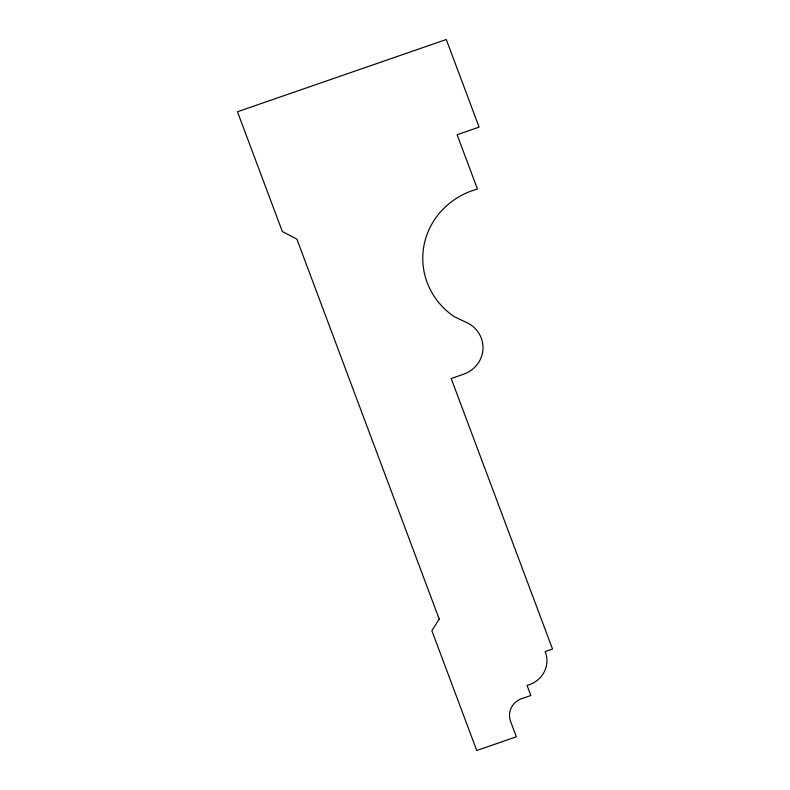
<?xml version="1.0" encoding="UTF-8"?>
<svg xmlns="http://www.w3.org/2000/svg" width="790" height="790" viewBox="0 0 790 790"><rect width="100%" height="100%" fill="white"/><g stroke="black" fill="none" stroke-linecap="round" stroke-linejoin="round"><path stroke-width="1.19" d="M439.191 619.024L431.873 630.736L476.735 750.5L516.354 736.784L510.123 720.154A18.792 17.982 -2.4 0 1 523.573 698.024L530.831 695.506L527.049 685.404A26.672 25.517 -2.4 0 0 545.199 651.572L552.526 649.034L451.189 378.509L463.216 374.341A29.418 28.154 -2.4 0 0 482.858 350.543A29.418 28.154 -2.4 0 0 468.668 323.535L454.171 316.612A74.991 71.752 -2.4 0 1 423.884 245.967A74.991 71.752 -2.4 0 1 477.466 189.057L457.114 134.734L479.096 127.121L446.271 39.5L237.474 111.765L282.336 231.529L296.882 239.113L439.191 619.024"/></g></svg>
